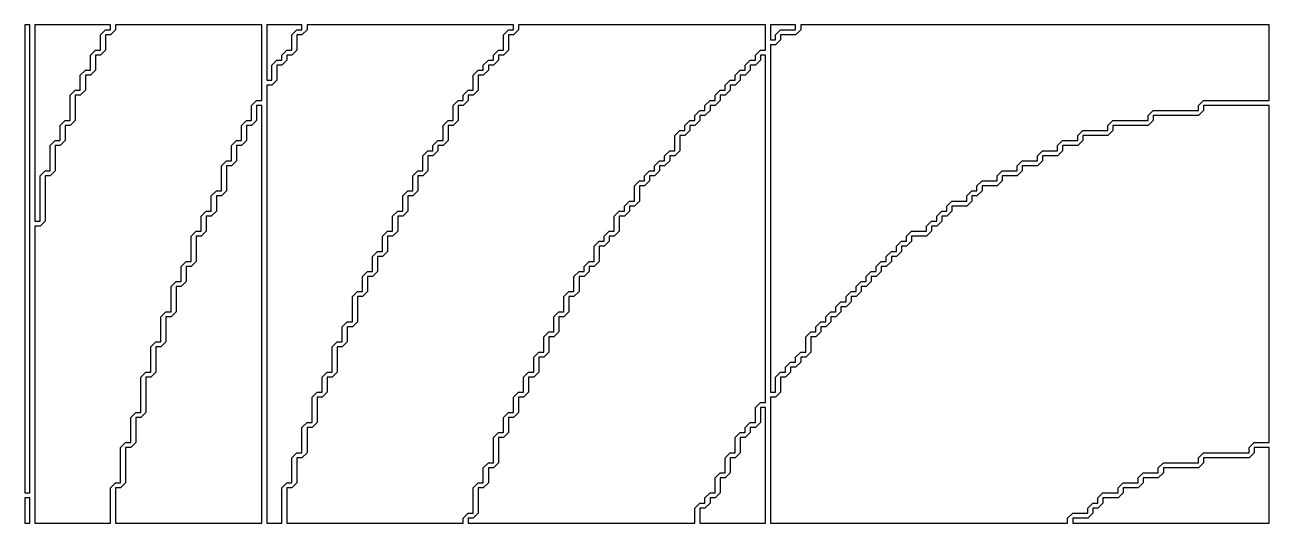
# Model space of a CAD drawing. Header units: metres. Extents: x -2.2 to 1, y -5.1 to 5.2.
# Drawn here: x -1.475 to -0.24, y 3.852 to 4.347 of the extents above; entities that cross this region are included whole.
import ezdxf

# ---------------------------------------------------------------- set-up
doc = ezdxf.new("R2010")
doc.units = ezdxf.units.M

msp = doc.modelspace()

# ---------------------------------------------------------------- linework, layer by layer
at = {"layer": '10', "color": 2}
msp.add_polyline3d([(-1.4754, 3.882, 0), (-1.4704, 3.882, 0), (-1.4704, 4.347, 0), (-1.4754, 4.347, 0), (-1.4754, 3.882, 0)], dxfattribs=at)
at = {"layer": '3', "color": 5}
msp.add_polyline3d([(-0.4354, 3.852, 0), (-0.2404, 3.852, 0), (-0.2404, 3.927, 0), (-0.2554, 3.927, 0), (-0.2554, 3.922, 0), (-0.2604, 3.917, 0), (-0.3054, 3.917, 0), (-0.3054, 3.912, 0), (-0.3104, 3.907, 0), (-0.3454, 3.907, 0), (-0.3454, 3.902, 0), (-0.3504, 3.897, 0), (-0.3654, 3.897, 0), (-0.3654, 3.892, 0), (-0.3704, 3.887, 0), (-0.3854, 3.887, 0), (-0.3854, 3.882, 0), (-0.3904, 3.877, 0), (-0.4054, 3.877, 0), (-0.4054, 3.872, 0), (-0.4104, 3.867, 0), (-0.4154, 3.867, 0), (-0.4154, 3.862, 0), (-0.4204, 3.857, 0), (-0.4354, 3.857, 0), (-0.4354, 3.852, 0)], dxfattribs=at)
at = {"layer": '4', "color": 2}
for points in [[(-0.7354, 3.852, 0), (-0.4404, 3.852, 0), (-0.4404, 3.857, 0), (-0.4354, 3.862, 0), (-0.4204, 3.862, 0), (-0.4204, 3.867, 0), (-0.4154, 3.872, 0), (-0.4104, 3.872, 0), (-0.4104, 3.877, 0), (-0.4054, 3.882, 0), (-0.3904, 3.882, 0), (-0.3904, 3.887, 0), (-0.3854, 3.892, 0), (-0.3704, 3.892, 0), (-0.3704, 3.897, 0), (-0.3654, 3.902, 0), (-0.3504, 3.902, 0), (-0.3504, 3.907, 0), (-0.3454, 3.912, 0), (-0.3104, 3.912, 0), (-0.3104, 3.917, 0), (-0.3054, 3.922, 0), (-0.2604, 3.922, 0), (-0.2604, 3.927, 0), (-0.2554, 3.932, 0), (-0.2404, 3.932, 0), (-0.2404, 4.267, 0), (-0.3054, 4.267, 0), (-0.3054, 4.262, 0), (-0.3104, 4.257, 0), (-0.3554, 4.257, 0), (-0.3554, 4.252, 0), (-0.3604, 4.247, 0), (-0.3954, 4.247, 0), (-0.3954, 4.242, 0), (-0.4004, 4.237, 0), (-0.4254, 4.237, 0), (-0.4254, 4.232, 0), (-0.4304, 4.227, 0), (-0.4454, 4.227, 0), (-0.4454, 4.222, 0), (-0.4504, 4.217, 0), (-0.4654, 4.217, 0), (-0.4654, 4.212, 0), (-0.4704, 4.207, 0), (-0.4854, 4.207, 0), (-0.4854, 4.202, 0), (-0.4904, 4.197, 0), (-0.5054, 4.197, 0), (-0.5054, 4.192, 0), (-0.5104, 4.187, 0), (-0.5254, 4.187, 0), (-0.5254, 4.182, 0), (-0.5304, 4.177, 0), (-0.5354, 4.177, 0), (-0.5354, 4.172, 0), (-0.5404, 4.167, 0), (-0.5554, 4.167, 0), (-0.5554, 4.162, 0), (-0.5604, 4.157, 0), (-0.5654, 4.157, 0), (-0.5654, 4.152, 0), (-0.5704, 4.147, 0), (-0.5754, 4.147, 0), (-0.5754, 4.142, 0), (-0.5804, 4.137, 0), (-0.5954, 4.137, 0), (-0.5954, 4.132, 0), (-0.6004, 4.127, 0), (-0.6054, 4.127, 0), (-0.6054, 4.122, 0), (-0.6104, 4.117, 0), (-0.6154, 4.117, 0), (-0.6154, 4.112, 0), (-0.6204, 4.107, 0), (-0.6254, 4.107, 0), (-0.6254, 4.102, 0), (-0.6304, 4.097, 0), (-0.6354, 4.097, 0), (-0.6354, 4.092, 0), (-0.6404, 4.087, 0), (-0.6454, 4.087, 0), (-0.6454, 4.082, 0), (-0.6504, 4.077, 0), (-0.6554, 4.077, 0), (-0.6554, 4.072, 0), (-0.6604, 4.067, 0), (-0.6654, 4.067, 0), (-0.6654, 4.062, 0), (-0.6704, 4.057, 0), (-0.6754, 4.057, 0), (-0.6754, 4.052, 0), (-0.6804, 4.047, 0), (-0.6854, 4.047, 0), (-0.6854, 4.042, 0), (-0.6904, 4.037, 0), (-0.6954, 4.037, 0), (-0.6954, 4.022, 0), (-0.7004, 4.017, 0), (-0.7054, 4.017, 0), (-0.7054, 4.012, 0), (-0.7104, 4.007, 0), (-0.7154, 4.007, 0), (-0.7154, 4.002, 0), (-0.7204, 3.997, 0), (-0.7254, 3.997, 0), (-0.7254, 3.982, 0), (-0.7304, 3.977, 0), (-0.7354, 3.977, 0), (-0.7354, 3.852, 0)], [(-0.8054, 3.852, 0), (-0.7404, 3.852, 0), (-0.7404, 3.967, 0), (-0.7454, 3.967, 0), (-0.7454, 3.952, 0), (-0.7504, 3.947, 0), (-0.7554, 3.947, 0), (-0.7554, 3.942, 0), (-0.7604, 3.937, 0), (-0.7654, 3.937, 0), (-0.7654, 3.922, 0), (-0.7704, 3.917, 0), (-0.7754, 3.917, 0), (-0.7754, 3.902, 0), (-0.7804, 3.897, 0), (-0.7854, 3.897, 0), (-0.7854, 3.882, 0), (-0.7904, 3.877, 0), (-0.7954, 3.877, 0), (-0.7954, 3.872, 0), (-0.8004, 3.867, 0), (-0.8054, 3.867, 0), (-0.8054, 3.852, 0)]]:
    msp.add_polyline3d(points, dxfattribs=at)
at = {"layer": '5', "color": 6}
for points in [[(-0.7354, 3.982, 0), (-0.7304, 3.982, 0), (-0.7304, 3.997, 0), (-0.7254, 4.002, 0), (-0.7204, 4.002, 0), (-0.7204, 4.007, 0), (-0.7154, 4.012, 0), (-0.7104, 4.012, 0), (-0.7104, 4.017, 0), (-0.7054, 4.022, 0), (-0.7004, 4.022, 0), (-0.7004, 4.037, 0), (-0.6954, 4.042, 0), (-0.6904, 4.042, 0), (-0.6904, 4.047, 0), (-0.6854, 4.052, 0), (-0.6804, 4.052, 0), (-0.6804, 4.057, 0), (-0.6754, 4.062, 0), (-0.6704, 4.062, 0), (-0.6704, 4.067, 0), (-0.6654, 4.072, 0), (-0.6604, 4.072, 0), (-0.6604, 4.077, 0), (-0.6554, 4.082, 0), (-0.6504, 4.082, 0), (-0.6504, 4.087, 0), (-0.6454, 4.092, 0), (-0.6404, 4.092, 0), (-0.6404, 4.097, 0), (-0.6354, 4.102, 0), (-0.6304, 4.102, 0), (-0.6304, 4.107, 0), (-0.6254, 4.112, 0), (-0.6204, 4.112, 0), (-0.6204, 4.117, 0), (-0.6154, 4.122, 0), (-0.6104, 4.122, 0), (-0.6104, 4.127, 0), (-0.6054, 4.132, 0), (-0.6004, 4.132, 0), (-0.6004, 4.137, 0), (-0.5954, 4.142, 0), (-0.5804, 4.142, 0), (-0.5804, 4.147, 0), (-0.5754, 4.152, 0), (-0.5704, 4.152, 0), (-0.5704, 4.157, 0), (-0.5654, 4.162, 0), (-0.5604, 4.162, 0), (-0.5604, 4.167, 0), (-0.5554, 4.172, 0), (-0.5404, 4.172, 0), (-0.5404, 4.177, 0), (-0.5354, 4.182, 0), (-0.5304, 4.182, 0), (-0.5304, 4.187, 0), (-0.5254, 4.192, 0), (-0.5104, 4.192, 0), (-0.5104, 4.197, 0), (-0.5054, 4.202, 0), (-0.4904, 4.202, 0), (-0.4904, 4.207, 0), (-0.4854, 4.212, 0), (-0.4704, 4.212, 0), (-0.4704, 4.217, 0), (-0.4654, 4.222, 0), (-0.4504, 4.222, 0), (-0.4504, 4.227, 0), (-0.4454, 4.232, 0), (-0.4304, 4.232, 0), (-0.4304, 4.237, 0), (-0.4254, 4.242, 0), (-0.4004, 4.242, 0), (-0.4004, 4.247, 0), (-0.3954, 4.252, 0), (-0.3604, 4.252, 0), (-0.3604, 4.257, 0), (-0.3554, 4.262, 0), (-0.3104, 4.262, 0), (-0.3104, 4.267, 0), (-0.3054, 4.272, 0), (-0.2404, 4.272, 0), (-0.2404, 4.347, 0), (-0.7054, 4.347, 0), (-0.7054, 4.342, 0), (-0.7104, 4.337, 0), (-0.7254, 4.337, 0), (-0.7254, 4.332, 0), (-0.7304, 4.327, 0), (-0.7354, 4.327, 0), (-0.7354, 3.982, 0)], [(-1.0354, 3.852, 0), (-0.8104, 3.852, 0), (-0.8104, 3.867, 0), (-0.8054, 3.872, 0), (-0.8004, 3.872, 0), (-0.8004, 3.877, 0), (-0.7954, 3.882, 0), (-0.7904, 3.882, 0), (-0.7904, 3.897, 0), (-0.7854, 3.902, 0), (-0.7804, 3.902, 0), (-0.7804, 3.917, 0), (-0.7754, 3.922, 0), (-0.7704, 3.922, 0), (-0.7704, 3.937, 0), (-0.7654, 3.942, 0), (-0.7604, 3.942, 0), (-0.7604, 3.947, 0), (-0.7554, 3.952, 0), (-0.7504, 3.952, 0), (-0.7504, 3.967, 0), (-0.7454, 3.972, 0), (-0.7404, 3.972, 0), (-0.7404, 4.317, 0), (-0.7454, 4.317, 0), (-0.7454, 4.312, 0), (-0.7504, 4.307, 0), (-0.7554, 4.307, 0), (-0.7554, 4.302, 0), (-0.7604, 4.297, 0), (-0.7654, 4.297, 0), (-0.7654, 4.292, 0), (-0.7704, 4.287, 0), (-0.7754, 4.287, 0), (-0.7754, 4.282, 0), (-0.7804, 4.277, 0), (-0.7854, 4.277, 0), (-0.7854, 4.272, 0), (-0.7904, 4.267, 0), (-0.7954, 4.267, 0), (-0.7954, 4.262, 0), (-0.8004, 4.257, 0), (-0.8054, 4.257, 0), (-0.8054, 4.252, 0), (-0.8104, 4.247, 0), (-0.8154, 4.247, 0), (-0.8154, 4.242, 0), (-0.8204, 4.237, 0), (-0.8254, 4.237, 0), (-0.8254, 4.222, 0), (-0.8304, 4.217, 0), (-0.8354, 4.217, 0), (-0.8354, 4.212, 0), (-0.8404, 4.207, 0), (-0.8454, 4.207, 0), (-0.8454, 4.202, 0), (-0.8504, 4.197, 0), (-0.8554, 4.197, 0), (-0.8554, 4.192, 0), (-0.8604, 4.187, 0), (-0.8654, 4.187, 0), (-0.8654, 4.172, 0), (-0.8704, 4.167, 0), (-0.8754, 4.167, 0), (-0.8754, 4.162, 0), (-0.8804, 4.157, 0), (-0.8854, 4.157, 0), (-0.8854, 4.142, 0), (-0.8904, 4.137, 0), (-0.8954, 4.137, 0), (-0.8954, 4.132, 0), (-0.9004, 4.127, 0), (-0.9054, 4.127, 0), (-0.9054, 4.112, 0), (-0.9104, 4.107, 0), (-0.9154, 4.107, 0), (-0.9154, 4.102, 0), (-0.9204, 4.097, 0), (-0.9254, 4.097, 0), (-0.9254, 4.082, 0), (-0.9304, 4.077, 0), (-0.9354, 4.077, 0), (-0.9354, 4.062, 0), (-0.9404, 4.057, 0), (-0.9454, 4.057, 0), (-0.9454, 4.042, 0), (-0.9504, 4.037, 0), (-0.9554, 4.037, 0), (-0.9554, 4.022, 0), (-0.9604, 4.017, 0), (-0.9654, 4.017, 0), (-0.9654, 4.002, 0), (-0.9704, 3.997, 0), (-0.9754, 3.997, 0), (-0.9754, 3.982, 0), (-0.9804, 3.977, 0), (-0.9854, 3.977, 0), (-0.9854, 3.962, 0), (-0.9904, 3.957, 0), (-0.9954, 3.957, 0), (-0.9954, 3.942, 0), (-1.0004, 3.937, 0), (-1.0054, 3.937, 0), (-1.0054, 3.912, 0), (-1.0104, 3.907, 0), (-1.0154, 3.907, 0), (-1.0154, 3.892, 0), (-1.0204, 3.887, 0), (-1.0254, 3.887, 0), (-1.0254, 3.862, 0), (-1.0304, 3.857, 0), (-1.0354, 3.857, 0), (-1.0354, 3.852, 0)]]:
    msp.add_polyline3d(points, dxfattribs=at)
at = {"layer": '6', "color": 4}
for points in [[(-1.2154, 3.852, 0), (-1.0404, 3.852, 0), (-1.0404, 3.857, 0), (-1.0354, 3.862, 0), (-1.0304, 3.862, 0), (-1.0304, 3.887, 0), (-1.0254, 3.892, 0), (-1.0204, 3.892, 0), (-1.0204, 3.907, 0), (-1.0154, 3.912, 0), (-1.0104, 3.912, 0), (-1.0104, 3.937, 0), (-1.0054, 3.942, 0), (-1.0004, 3.942, 0), (-1.0004, 3.957, 0), (-0.9954, 3.962, 0), (-0.9904, 3.962, 0), (-0.9904, 3.977, 0), (-0.9854, 3.982, 0), (-0.9804, 3.982, 0), (-0.9804, 3.997, 0), (-0.9754, 4.002, 0), (-0.9704, 4.002, 0), (-0.9704, 4.017, 0), (-0.9654, 4.022, 0), (-0.9604, 4.022, 0), (-0.9604, 4.037, 0), (-0.9554, 4.042, 0), (-0.9504, 4.042, 0), (-0.9504, 4.057, 0), (-0.9454, 4.062, 0), (-0.9404, 4.062, 0), (-0.9404, 4.077, 0), (-0.9354, 4.082, 0), (-0.9304, 4.082, 0), (-0.9304, 4.097, 0), (-0.9254, 4.102, 0), (-0.9204, 4.102, 0), (-0.9204, 4.107, 0), (-0.9154, 4.112, 0), (-0.9104, 4.112, 0), (-0.9104, 4.127, 0), (-0.9054, 4.132, 0), (-0.9004, 4.132, 0), (-0.9004, 4.137, 0), (-0.8954, 4.142, 0), (-0.8904, 4.142, 0), (-0.8904, 4.157, 0), (-0.8854, 4.162, 0), (-0.8804, 4.162, 0), (-0.8804, 4.167, 0), (-0.8754, 4.172, 0), (-0.8704, 4.172, 0), (-0.8704, 4.187, 0), (-0.8654, 4.192, 0), (-0.8604, 4.192, 0), (-0.8604, 4.197, 0), (-0.8554, 4.202, 0), (-0.8504, 4.202, 0), (-0.8504, 4.207, 0), (-0.8454, 4.212, 0), (-0.8404, 4.212, 0), (-0.8404, 4.217, 0), (-0.8354, 4.222, 0), (-0.8304, 4.222, 0), (-0.8304, 4.237, 0), (-0.8254, 4.242, 0), (-0.8204, 4.242, 0), (-0.8204, 4.247, 0), (-0.8154, 4.252, 0), (-0.8104, 4.252, 0), (-0.8104, 4.257, 0), (-0.8054, 4.262, 0), (-0.8004, 4.262, 0), (-0.8004, 4.267, 0), (-0.7954, 4.272, 0), (-0.7904, 4.272, 0), (-0.7904, 4.277, 0), (-0.7854, 4.282, 0), (-0.7804, 4.282, 0), (-0.7804, 4.287, 0), (-0.7754, 4.292, 0), (-0.7704, 4.292, 0), (-0.7704, 4.297, 0), (-0.7654, 4.302, 0), (-0.7604, 4.302, 0), (-0.7604, 4.307, 0), (-0.7554, 4.312, 0), (-0.7504, 4.312, 0), (-0.7504, 4.317, 0), (-0.7454, 4.322, 0), (-0.7404, 4.322, 0), (-0.7404, 4.347, 0), (-0.9854, 4.347, 0), (-0.9854, 4.342, 0), (-0.9904, 4.337, 0), (-0.9954, 4.337, 0), (-0.9954, 4.322, 0), (-1.0004, 4.317, 0), (-1.0054, 4.317, 0), (-1.0054, 4.312, 0), (-1.0104, 4.307, 0), (-1.0154, 4.307, 0), (-1.0154, 4.302, 0), (-1.0204, 4.297, 0), (-1.0254, 4.297, 0), (-1.0254, 4.282, 0), (-1.0304, 4.277, 0), (-1.0354, 4.277, 0), (-1.0354, 4.272, 0), (-1.0404, 4.267, 0), (-1.0454, 4.267, 0), (-1.0454, 4.252, 0), (-1.0504, 4.247, 0), (-1.0554, 4.247, 0), (-1.0554, 4.232, 0), (-1.0604, 4.227, 0), (-1.0654, 4.227, 0), (-1.0654, 4.222, 0), (-1.0704, 4.217, 0), (-1.0754, 4.217, 0), (-1.0754, 4.202, 0), (-1.0804, 4.197, 0), (-1.0854, 4.197, 0), (-1.0854, 4.182, 0), (-1.0904, 4.177, 0), (-1.0954, 4.177, 0), (-1.0954, 4.162, 0), (-1.1004, 4.157, 0), (-1.1054, 4.157, 0), (-1.1054, 4.142, 0), (-1.1104, 4.137, 0), (-1.1154, 4.137, 0), (-1.1154, 4.122, 0), (-1.1204, 4.117, 0), (-1.1254, 4.117, 0), (-1.1254, 4.102, 0), (-1.1304, 4.097, 0), (-1.1354, 4.097, 0), (-1.1354, 4.082, 0), (-1.1404, 4.077, 0), (-1.1454, 4.077, 0), (-1.1454, 4.052, 0), (-1.1504, 4.047, 0), (-1.1554, 4.047, 0), (-1.1554, 4.032, 0), (-1.1604, 4.027, 0), (-1.1654, 4.027, 0), (-1.1654, 4.002, 0), (-1.1704, 3.997, 0), (-1.1754, 3.997, 0), (-1.1754, 3.982, 0), (-1.1804, 3.977, 0), (-1.1854, 3.977, 0), (-1.1854, 3.952, 0), (-1.1904, 3.947, 0), (-1.1954, 3.947, 0), (-1.1954, 3.922, 0), (-1.2004, 3.917, 0), (-1.2054, 3.917, 0), (-1.2054, 3.892, 0), (-1.2104, 3.887, 0), (-1.2154, 3.887, 0), (-1.2154, 3.852, 0)], [(-0.7354, 4.332, 0), (-0.7304, 4.332, 0), (-0.7304, 4.337, 0), (-0.7254, 4.342, 0), (-0.7104, 4.342, 0), (-0.7104, 4.347, 0), (-0.7354, 4.347, 0), (-0.7354, 4.332, 0)]]:
    msp.add_polyline3d(points, dxfattribs=at)
at = {"layer": '7', "color": 1}
for points in [[(-1.2354, 3.852, 0), (-1.2204, 3.852, 0), (-1.2204, 3.887, 0), (-1.2154, 3.892, 0), (-1.2104, 3.892, 0), (-1.2104, 3.917, 0), (-1.2054, 3.922, 0), (-1.2004, 3.922, 0), (-1.2004, 3.947, 0), (-1.1954, 3.952, 0), (-1.1904, 3.952, 0), (-1.1904, 3.977, 0), (-1.1854, 3.982, 0), (-1.1804, 3.982, 0), (-1.1804, 3.997, 0), (-1.1754, 4.002, 0), (-1.1704, 4.002, 0), (-1.1704, 4.027, 0), (-1.1654, 4.032, 0), (-1.1604, 4.032, 0), (-1.1604, 4.047, 0), (-1.1554, 4.052, 0), (-1.1504, 4.052, 0), (-1.1504, 4.077, 0), (-1.1454, 4.082, 0), (-1.1404, 4.082, 0), (-1.1404, 4.097, 0), (-1.1354, 4.102, 0), (-1.1304, 4.102, 0), (-1.1304, 4.117, 0), (-1.1254, 4.122, 0), (-1.1204, 4.122, 0), (-1.1204, 4.137, 0), (-1.1154, 4.142, 0), (-1.1104, 4.142, 0), (-1.1104, 4.157, 0), (-1.1054, 4.162, 0), (-1.1004, 4.162, 0), (-1.1004, 4.177, 0), (-1.0954, 4.182, 0), (-1.0904, 4.182, 0), (-1.0904, 4.197, 0), (-1.0854, 4.202, 0), (-1.0804, 4.202, 0), (-1.0804, 4.217, 0), (-1.0754, 4.222, 0), (-1.0704, 4.222, 0), (-1.0704, 4.227, 0), (-1.0654, 4.232, 0), (-1.0604, 4.232, 0), (-1.0604, 4.247, 0), (-1.0554, 4.252, 0), (-1.0504, 4.252, 0), (-1.0504, 4.267, 0), (-1.0454, 4.272, 0), (-1.0404, 4.272, 0), (-1.0404, 4.277, 0), (-1.0354, 4.282, 0), (-1.0304, 4.282, 0), (-1.0304, 4.297, 0), (-1.0254, 4.302, 0), (-1.0204, 4.302, 0), (-1.0204, 4.307, 0), (-1.0154, 4.312, 0), (-1.0104, 4.312, 0), (-1.0104, 4.317, 0), (-1.0054, 4.322, 0), (-1.0004, 4.322, 0), (-1.0004, 4.337, 0), (-0.9954, 4.342, 0), (-0.9904, 4.342, 0), (-0.9904, 4.347, 0), (-1.1954, 4.347, 0), (-1.1954, 4.342, 0), (-1.2004, 4.337, 0), (-1.2054, 4.337, 0), (-1.2054, 4.322, 0), (-1.2104, 4.317, 0), (-1.2154, 4.317, 0), (-1.2154, 4.312, 0), (-1.2204, 4.307, 0), (-1.2254, 4.307, 0), (-1.2254, 4.292, 0), (-1.2304, 4.287, 0), (-1.2354, 4.287, 0), (-1.2354, 3.852, 0)], [(-1.3854, 3.852, 0), (-1.2404, 3.852, 0), (-1.2404, 4.267, 0), (-1.2454, 4.267, 0), (-1.2454, 4.252, 0), (-1.2504, 4.247, 0), (-1.2554, 4.247, 0), (-1.2554, 4.232, 0), (-1.2604, 4.227, 0), (-1.2654, 4.227, 0), (-1.2654, 4.212, 0), (-1.2704, 4.207, 0), (-1.2754, 4.207, 0), (-1.2754, 4.182, 0), (-1.2804, 4.177, 0), (-1.2854, 4.177, 0), (-1.2854, 4.162, 0), (-1.2904, 4.157, 0), (-1.2954, 4.157, 0), (-1.2954, 4.142, 0), (-1.3004, 4.137, 0), (-1.3054, 4.137, 0), (-1.3054, 4.112, 0), (-1.3104, 4.107, 0), (-1.3154, 4.107, 0), (-1.3154, 4.092, 0), (-1.3204, 4.087, 0), (-1.3254, 4.087, 0), (-1.3254, 4.062, 0), (-1.3304, 4.057, 0), (-1.3354, 4.057, 0), (-1.3354, 4.032, 0), (-1.3404, 4.027, 0), (-1.3454, 4.027, 0), (-1.3454, 4.002, 0), (-1.3504, 3.997, 0), (-1.3554, 3.997, 0), (-1.3554, 3.962, 0), (-1.3604, 3.957, 0), (-1.3654, 3.957, 0), (-1.3654, 3.932, 0), (-1.3704, 3.927, 0), (-1.3754, 3.927, 0), (-1.3754, 3.892, 0), (-1.3804, 3.887, 0), (-1.3854, 3.887, 0), (-1.3854, 3.852, 0)]]:
    msp.add_polyline3d(points, dxfattribs=at)
at = {"layer": '8', "color": 3}
for points in [[(-1.4654, 3.852, 0), (-1.3904, 3.852, 0), (-1.3904, 3.887, 0), (-1.3854, 3.892, 0), (-1.3804, 3.892, 0), (-1.3804, 3.927, 0), (-1.3754, 3.932, 0), (-1.3704, 3.932, 0), (-1.3704, 3.957, 0), (-1.3654, 3.962, 0), (-1.3604, 3.962, 0), (-1.3604, 3.997, 0), (-1.3554, 4.002, 0), (-1.3504, 4.002, 0), (-1.3504, 4.027, 0), (-1.3454, 4.032, 0), (-1.3404, 4.032, 0), (-1.3404, 4.057, 0), (-1.3354, 4.062, 0), (-1.3304, 4.062, 0), (-1.3304, 4.087, 0), (-1.3254, 4.092, 0), (-1.3204, 4.092, 0), (-1.3204, 4.107, 0), (-1.3154, 4.112, 0), (-1.3104, 4.112, 0), (-1.3104, 4.137, 0), (-1.3054, 4.142, 0), (-1.3004, 4.142, 0), (-1.3004, 4.157, 0), (-1.2954, 4.162, 0), (-1.2904, 4.162, 0), (-1.2904, 4.177, 0), (-1.2854, 4.182, 0), (-1.2804, 4.182, 0), (-1.2804, 4.207, 0), (-1.2754, 4.212, 0), (-1.2704, 4.212, 0), (-1.2704, 4.227, 0), (-1.2654, 4.232, 0), (-1.2604, 4.232, 0), (-1.2604, 4.247, 0), (-1.2554, 4.252, 0), (-1.2504, 4.252, 0), (-1.2504, 4.267, 0), (-1.2454, 4.272, 0), (-1.2404, 4.272, 0), (-1.2404, 4.347, 0), (-1.3854, 4.347, 0), (-1.3854, 4.342, 0), (-1.3904, 4.337, 0), (-1.3954, 4.337, 0), (-1.3954, 4.322, 0), (-1.4004, 4.317, 0), (-1.4054, 4.317, 0), (-1.4054, 4.302, 0), (-1.4104, 4.297, 0), (-1.4154, 4.297, 0), (-1.4154, 4.282, 0), (-1.4204, 4.277, 0), (-1.4254, 4.277, 0), (-1.4254, 4.252, 0), (-1.4304, 4.247, 0), (-1.4354, 4.247, 0), (-1.4354, 4.232, 0), (-1.4404, 4.227, 0), (-1.4454, 4.227, 0), (-1.4454, 4.202, 0), (-1.4504, 4.197, 0), (-1.4554, 4.197, 0), (-1.4554, 4.152, 0), (-1.4604, 4.147, 0), (-1.4654, 4.147, 0), (-1.4654, 3.852, 0)], [(-1.2354, 4.292, 0), (-1.2304, 4.292, 0), (-1.2304, 4.307, 0), (-1.2254, 4.312, 0), (-1.2204, 4.312, 0), (-1.2204, 4.317, 0), (-1.2154, 4.322, 0), (-1.2104, 4.322, 0), (-1.2104, 4.337, 0), (-1.2054, 4.342, 0), (-1.2004, 4.342, 0), (-1.2004, 4.347, 0), (-1.2354, 4.347, 0), (-1.2354, 4.292, 0)]]:
    msp.add_polyline3d(points, dxfattribs=at)
at = {"layer": '9', "color": 5}
for points in [[(-1.4654, 4.152, 0), (-1.4604, 4.152, 0), (-1.4604, 4.197, 0), (-1.4554, 4.202, 0), (-1.4504, 4.202, 0), (-1.4504, 4.227, 0), (-1.4454, 4.232, 0), (-1.4404, 4.232, 0), (-1.4404, 4.247, 0), (-1.4354, 4.252, 0), (-1.4304, 4.252, 0), (-1.4304, 4.277, 0), (-1.4254, 4.282, 0), (-1.4204, 4.282, 0), (-1.4204, 4.297, 0), (-1.4154, 4.302, 0), (-1.4104, 4.302, 0), (-1.4104, 4.317, 0), (-1.4054, 4.322, 0), (-1.4004, 4.322, 0), (-1.4004, 4.337, 0), (-1.3954, 4.342, 0), (-1.3904, 4.342, 0), (-1.3904, 4.347, 0), (-1.4654, 4.347, 0), (-1.4654, 4.152, 0)], [(-1.4754, 3.852, 0), (-1.4704, 3.852, 0), (-1.4704, 3.877, 0), (-1.4754, 3.877, 0), (-1.4754, 3.852, 0)]]:
    msp.add_polyline3d(points, dxfattribs=at)

doc.saveas('drawing.dxf')
